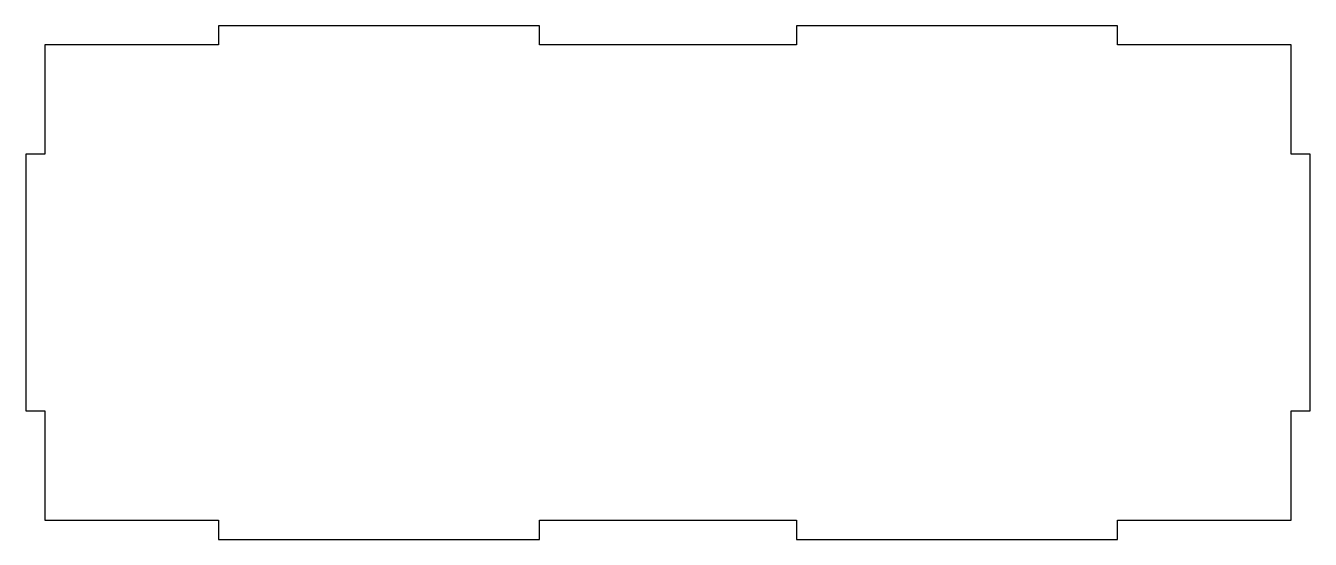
# Model space of a CAD drawing. Extents: x -66 to 134, y -51 to 29.
import ezdxf

# ---------------------------------------------------------------- set-up
doc = ezdxf.new("R2010")
doc.units = 0
doc.layers.get('0').update_dxf_attribs({"linetype": 'CONTINUOUS'})

msp = doc.modelspace()

# ---------------------------------------------------------------- linework, layer by layer
at = {"color": 7, "linetype": 'CONTINUOUS'}
for p, q in [((13.95, 28.51), (-36.05, 28.51)), ((-36.05, 28.51), (-36.05, 25.51)), ((13.95, 25.51), (13.95, 28.51)), ((103.95, 28.51), (53.95, 28.51)), ((53.95, 28.51), (53.95, 25.51)), ((103.95, 25.51), (103.95, 28.51)), ((-36.05, 25.51), (-63.05, 25.51)), ((-63.05, 25.51), (-63.05, 8.51)), ((53.95, 25.51), (13.95, 25.51)), ((130.95, 25.51), (103.95, 25.51)), ((130.95, 8.51), (130.95, 25.51)), ((-63.05, 8.51), (-66.05, 8.51)), ((-66.05, 8.51), (-66.05, -31.49)), ((133.95, 8.51), (130.95, 8.51)), ((133.95, -31.49), (133.95, 8.51)), ((-66.05, -31.49), (-63.05, -31.49)), ((-63.05, -31.49), (-63.05, -48.49)), ((130.95, -48.49), (130.95, -31.49)), ((130.95, -31.49), (133.95, -31.49)), ((-63.05, -48.49), (-36.05, -48.49)), ((-36.05, -48.49), (-36.05, -51.49)), ((13.95, -51.49), (13.95, -48.49)), ((13.95, -48.49), (53.95, -48.49)), ((53.95, -48.49), (53.95, -51.49)), ((103.95, -51.49), (103.95, -48.49)), ((103.95, -48.49), (130.95, -48.49)), ((-36.05, -51.49), (13.95, -51.49)), ((53.95, -51.49), (103.95, -51.49))]:
    msp.add_line(p, q, dxfattribs=at)

doc.saveas('drawing.dxf')
